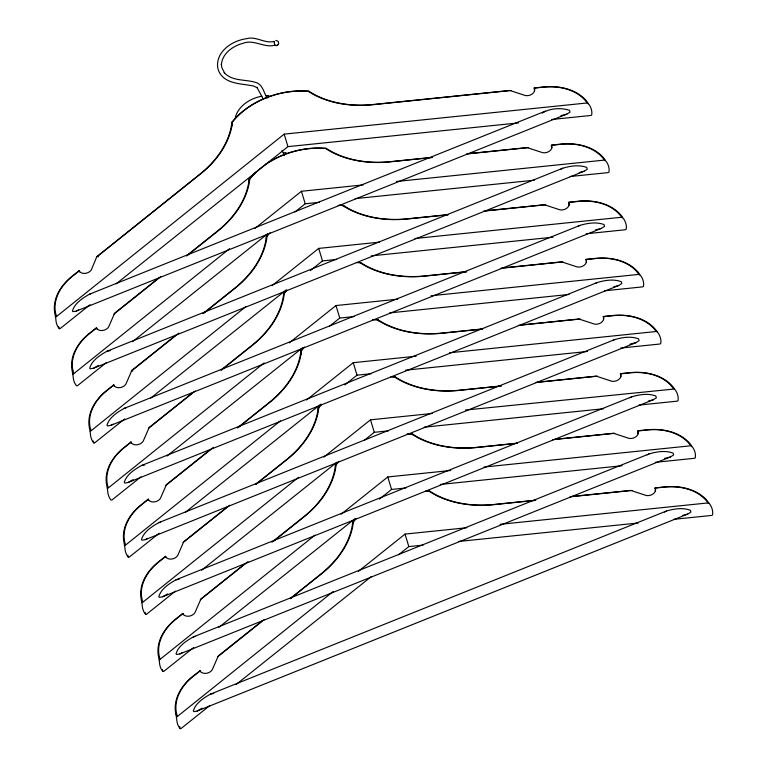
<?xml version="1.0" encoding="UTF-8"?>
<svg xmlns="http://www.w3.org/2000/svg" width="767" height="767" viewBox="0 0 767 767"><rect width="100%" height="100%" fill="white"/><g stroke="black" fill="none" stroke-linecap="round" stroke-linejoin="round"><path stroke-width="1.15" d="M79.567 271.873L79.174 270.607L71.973 276.36A52.952 38.149 -16.8 0 0 54.984 314.134L55.828 319.072A29.367 17.804 -54.4 0 0 58.359 327.471L59.347 328.688L60.181 328.564L90.055 304.7M96.834 329.014L96.441 327.739L89.24 333.501A52.952 38.149 -16.8 0 0 72.251 371.266L73.095 376.213A29.367 17.804 -54.4 0 0 75.626 384.603L76.614 385.83L77.448 385.705L106.383 362.59M114.101 386.146L113.708 384.881L106.508 390.633A52.952 38.149 -16.8 0 0 89.518 428.408L90.362 433.345A29.367 17.804 -54.4 0 0 92.893 441.744L93.881 442.962L94.715 442.837L124.59 418.974M131.368 443.288L130.975 442.013L123.775 447.775A52.952 38.149 -16.8 0 0 106.786 485.54L107.629 490.487A29.367 17.804 -54.4 0 0 110.16 498.876L111.148 500.103L111.982 499.979L140.917 476.863M148.635 500.42L148.242 499.154L141.042 504.907A52.952 38.149 -16.8 0 0 124.053 542.681L124.896 547.619A29.367 17.804 -54.4 0 0 127.427 556.017L128.415 557.235L129.249 557.11L159.124 533.257M165.864 557.446L165.509 556.296L158.309 562.048A52.952 38.149 -16.8 0 0 141.32 599.813L142.163 604.76A29.367 17.804 -54.4 0 0 144.695 613.159L145.682 614.377L146.516 614.252L175.451 591.136M183.169 614.693L182.786 613.427L175.576 619.19A52.952 38.149 -16.8 0 0 158.587 656.955L159.431 661.892A29.367 17.804 -54.4 0 0 161.971 670.291L162.949 671.509L163.783 671.384L193.658 647.53M175.864 714.087L176.698 719.034A29.367 17.804 -54.4 0 0 179.238 727.432L180.216 728.65L181.05 728.525L209.995 705.41M249.083 180.859L249.15 179.334L252.257 175.739A70.113 50.507 -16.8 0 1 255.852 172.115M283.627 295.142L283.685 293.608L286.791 290.012M318.161 409.415L318.219 407.881L321.325 404.286M335.428 466.547L335.486 465.013L337.816 462.319M352.695 523.688L352.753 522.154L355.859 518.559M534.446 90.985L534.359 88.157A6.721 4.842 -16.8 0 1 532.528 93.727A6.721 4.842 -16.8 0 1 525.28 95.511L509.854 90.458L373.27 104.504A96.747 69.701 -16.8 0 1 313.013 93.718L308.957 91.244L303.588 91.11A69.279 49.913 -16.8 0 0 235.488 118.454L232.535 121.876L231.912 126.095A97.562 70.286 -16.8 0 1 200.455 174.004L96.719 256.868L91.407 269.716A6.721 4.842 -16.8 0 1 85.108 273.388A6.721 4.842 -16.8 0 1 79.25 270.895L79.174 270.607M432.109 157.369L390.537 161.645A96.747 69.701 -16.8 0 1 330.28 150.859L326.224 148.386L320.855 148.252A69.279 49.913 -16.8 0 0 252.755 175.595L249.802 179.018L249.179 183.236A97.562 70.286 -16.8 0 1 217.723 231.145L186.88 255.775M270.022 232.727L267.069 236.159L266.446 240.368A97.562 70.286 -16.8 0 1 234.99 288.277L204.147 312.917M286.551 290.722L284.336 293.291L283.713 297.51A97.562 70.286 -16.8 0 1 252.257 345.418L221.414 370.049M304.557 347L301.604 350.433L300.99 354.642A97.562 70.286 -16.8 0 1 269.524 402.55L238.681 427.19M321.085 404.995L318.871 407.565L318.257 411.783A97.562 70.286 -16.8 0 1 286.8 459.692L255.957 484.322M339.091 461.283L336.138 464.706L335.524 468.925A97.562 70.286 -16.8 0 1 304.068 516.824L273.225 541.464M355.62 519.269L353.405 521.838L352.791 526.057A97.562 70.286 -16.8 0 1 321.335 573.965L290.492 598.596M235.306 117.322C238.662 105.606 250.387 98.224 261.873 96.191M158.491 278.181L114.619 313.224L108.674 326.857A6.721 4.842 -16.8 0 1 102.375 330.519A6.721 4.842 -16.8 0 1 96.527 328.036L96.441 327.739M175.758 335.313L131.886 370.365L125.941 383.999A6.721 4.842 -16.8 0 1 119.642 387.661A6.721 4.842 -16.8 0 1 113.794 385.168L113.708 384.881M193.025 392.455L149.153 427.507L143.208 441.13A6.721 4.842 -16.8 0 1 136.91 444.802A6.721 4.842 -16.8 0 1 131.061 442.31L130.975 442.013M210.292 449.596L166.42 484.639L160.476 498.272A6.721 4.842 -16.8 0 1 154.177 501.934A6.721 4.842 -16.8 0 1 148.328 499.442L148.242 499.154M227.559 506.728L183.687 541.78L177.743 555.404A6.721 4.842 -16.8 0 1 171.444 559.076A6.721 4.842 -16.8 0 1 165.595 556.583L165.509 556.296M244.836 563.87L200.954 598.912L195.01 612.545A6.721 4.842 -16.8 0 1 188.711 616.208A6.721 4.842 -16.8 0 1 182.862 613.715L182.786 613.427M262.103 621.002L218.221 656.053L212.277 669.677A6.721 4.842 -16.8 0 1 205.978 673.349A6.721 4.842 -16.8 0 1 200.129 670.857L192.843 676.321A52.952 38.149 -16.8 0 0 175.854 714.087M55.838 317.059L284.173 134.129L587.11 102.97L589.324 104.858A29.367 19.674 3.6 0 1 591.865 113.248L591.693 114.935L590.887 115.472L551.684 119.499M73.105 374.2L229.563 248.681M90.372 431.332L245.9 306.57M107.639 488.474L264.097 362.954M124.906 545.605L280.434 420.843M142.173 602.747L298.631 477.227M159.44 659.879L314.969 535.117M176.707 717.02L333.166 591.51M275.228 45.493L276.724 45.531L278.728 43.834L278.239 41.284L275.746 40.43M96.719 256.868L200.043 174.061A96.747 69.701 -16.8 0 0 231.241 126.555L231.883 122.193L234.98 118.597A70.113 50.507 -16.8 0 1 303.905 90.928L308.957 91.244L309.743 92.433M268.747 233.772L266.417 236.466L265.775 240.828A96.747 69.701 -16.8 0 1 234.577 288.334L202.833 313.693M303.281 348.045L300.952 350.74L300.309 355.102A96.747 69.701 -16.8 0 1 269.112 402.608L237.367 427.967M542.355 113.065C550.064 108.157 560.84 107.562 569.459 110.275L570.025 112.126L566.871 114.101L76.269 311.095L73.047 311.67L72.414 311.038C74.677 303.138 82.798 297.98 89.662 294.125L545.5 111.09M79.25 270.895L72.386 276.302A52.127 37.554 -16.8 0 0 55.655 313.492L56.403 316.062M116.191 283.828L287.951 146.631L518.425 122.921M186.506 255.804L217.31 231.203A96.747 69.701 -16.8 0 0 248.508 183.696L249.15 179.334L249.802 179.018M96.527 328.036L89.653 333.434A52.127 37.554 -16.8 0 0 72.923 370.624M113.986 314.01L160.715 276.676M254.769 228.547L301.441 191.271L363.213 184.914M132.528 341.708L267.875 233.59M294.95 211.97L305.218 203.773L319.475 202.306M113.775 385.101L106.92 390.576A52.127 37.554 -16.8 0 0 90.19 427.765L90.937 430.335M131.253 371.142L178.912 333.07M272.036 285.688L318.708 248.403L379.301 242.171M150.725 398.102L286.081 289.984M310.347 270.598L322.485 260.905L336.742 259.438M221.04 370.087L251.844 345.476A96.747 69.701 -16.8 0 0 283.042 297.97L283.685 293.608L284.336 293.291M131.042 442.243L124.187 447.707A52.127 37.554 -16.8 0 0 107.457 484.897L108.205 487.476M148.52 428.283L195.249 390.949M289.303 342.83L335.975 305.544L397.747 299.188M167.062 455.982L302.409 347.863M329.484 326.243L339.752 318.046L354.009 316.579M148.309 499.384L141.464 504.849A52.127 37.554 -16.8 0 0 124.724 542.039L125.472 544.618M165.787 485.415L213.447 447.343M306.57 399.962L353.242 362.686L416.203 356.204M185.259 512.375L320.616 404.257M344.882 384.871L357.019 375.178L371.276 373.711M255.574 484.361L286.379 459.749A96.747 69.701 -16.8 0 0 317.576 412.243L318.219 407.881L318.871 407.565M165.595 556.583L158.731 561.99A52.127 37.554 -16.8 0 0 141.991 599.171L142.739 601.75M183.054 542.557L229.784 505.232M323.837 457.103L370.509 419.817L432.291 413.461M201.596 570.255L336.953 462.146M364.018 440.517L374.286 432.32L388.543 430.853M271.901 542.24L303.646 516.881A96.747 69.701 -16.8 0 0 334.843 469.375L335.486 465.013L336.138 464.706M182.843 613.658L175.998 619.122A52.127 37.554 -16.8 0 0 159.258 656.312L160.006 658.891M200.321 599.689L247.99 561.617M341.104 514.235L387.776 476.959L450.737 470.478M218.863 627.396L355.15 518.53M379.416 499.144L391.553 489.451L405.81 487.985M290.108 598.634L320.913 574.023A96.747 69.701 -16.8 0 0 352.111 526.517L352.753 522.154L353.405 521.838M200.11 670.789L193.265 676.264A52.127 37.554 -16.8 0 0 176.525 713.444L177.273 716.023M217.588 656.83L264.318 619.506M358.371 571.377L405.043 534.091L466.825 527.734M236.131 684.528L371.487 576.42M398.552 554.79L408.821 546.593L423.077 545.126M98.54 365.38L93.536 368.227L90.314 368.812L89.681 368.17C91.944 360.279 100.065 355.121 106.929 351.257L562.767 168.222C570.399 165.96 579.095 164.569 586.726 167.407L587.292 169.258L584.138 171.233L93.536 368.227M133.075 479.653L128.07 482.501L124.858 483.085L124.216 482.443C126.478 474.552 134.599 469.394 141.464 465.531L597.301 282.505C604.933 280.233 613.629 278.843 621.27 281.69L621.826 283.531L618.672 285.506L128.07 482.501M167.609 593.926L162.604 596.774L159.392 597.359L158.75 596.716C161.012 588.826 169.133 583.668 175.998 579.814L631.835 396.779C639.467 394.506 648.173 393.116 655.804 395.964L656.36 397.805L653.216 399.78L162.604 596.774M202.143 708.2L197.138 711.047L193.926 711.632L193.284 710.999C195.547 703.099 203.667 697.941 210.532 694.087L666.379 511.052C674.001 508.78 682.707 507.39 690.338 510.237L690.894 512.088L687.75 514.063L197.138 711.047M76.269 311.095L78.627 309.916M124.196 408.399C117.332 412.253 109.211 417.411 106.949 425.311L107.591 425.944L110.803 425.369L601.405 228.374L604.559 226.399L604.003 224.549C596.362 221.711 587.666 223.092 580.034 225.364L124.196 408.399L126.095 407.795M110.803 425.369L113.161 424.189M158.731 522.672C151.866 526.526 143.745 531.694 141.483 539.584L142.125 540.217L145.337 539.642L635.948 342.648L639.093 340.673L638.537 338.822C630.896 335.984 622.2 337.375 614.568 339.637L158.731 522.672L160.629 522.068M145.337 539.642L147.695 538.463M193.265 636.946C186.4 640.8 178.28 645.967 176.017 653.858L176.659 654.491L179.871 653.915L670.483 456.921L673.627 454.946L673.071 453.096C665.44 450.258 656.734 451.648 649.103 453.911L193.265 636.946L195.163 636.351M179.871 653.915L182.23 652.736M560.763 169.191L562.767 168.222M578.03 226.332L580.034 225.364M595.297 283.474L597.301 282.505M612.565 340.606L614.568 339.637M629.832 397.747L631.835 396.779M647.099 454.879L649.103 453.911M664.366 512.02L666.379 511.052M232.535 121.876L231.883 122.193L231.816 123.727A32.54 18.782 25.9 0 0 232.027 125.75M267.069 236.159L266.417 236.466L266.36 238A32.54 18.782 25.9 0 0 266.561 240.023M301.604 350.433L300.952 350.74L300.894 352.274A32.54 18.782 25.9 0 0 301.095 354.296M276.599 45.589L277.97 44.946M274.423 41.859C273.589 40.239 274.854 46.672 274.96 44.659M566.871 114.101L560.859 115.673M584.138 171.233L579.219 172.575M601.405 228.374L595.393 229.947M618.672 285.506L613.753 286.848M635.948 342.648L629.937 344.22M653.216 399.78L648.288 401.122M670.483 456.921L664.471 458.493M687.75 514.063L682.831 515.395M89.662 294.125L91.561 293.521M106.929 351.257L110.141 350.682M141.464 465.531L144.675 464.955M175.998 579.814L179.21 579.229M210.532 694.087L213.744 693.502M338.122 205.383L343.491 205.518L347.547 208.001A96.747 69.701 -16.8 0 0 407.804 218.777L448.187 214.626M356.358 262.582L360.758 262.659L364.814 265.133A96.747 69.701 -16.8 0 0 425.071 275.919L466.643 271.643M372.657 319.657L378.026 319.801L382.081 322.274A96.747 69.701 -16.8 0 0 442.338 333.06L482.721 328.899M390.892 376.856L395.293 376.933L399.348 379.406A96.747 69.701 -16.8 0 0 459.606 390.192L501.177 385.916M407.2 433.93L412.56 434.074L416.615 436.548A96.747 69.701 -16.8 0 0 476.873 447.334L517.255 443.173M425.426 491.129L429.827 491.206L433.882 493.68A96.747 69.701 -16.8 0 0 494.14 504.465L535.711 500.189M274.231 41.38C264.797 43.968 256.274 35.915 246.61 38.666C236.926 40.037 227.463 44.745 221.558 52.693C217.655 58.167 216.093 65.684 219.094 71.925C225.45 84.408 241.826 83.478 253.484 86.009L257.396 87.831L256.974 87.313L263.397 99.403M274.874 45.253C263.925 48.206 253.676 38.772 242.573 43.451C232.554 46.116 222.066 53.738 221.375 64.888L221.442 64.179L221.768 67.4L224.635 73.153L224.204 72.616C232.497 82.002 246.706 78.848 257.415 83.028C263.129 85.914 263.963 93.248 267.242 98.138M534.024 87.965L543.611 86.987A52.952 38.149 -16.8 0 1 586.314 100.784L588.174 103.305M511.071 90.496L373.088 104.686A97.562 70.286 -16.8 0 1 312.322 93.814L308.401 91.417M534.311 88.1L543.419 87.17A52.127 37.554 -16.8 0 1 585.47 100.745L587.11 102.97M467.736 153.707L527.13 147.59L542.547 152.643A6.721 4.842 -16.8 0 0 549.795 150.869A6.721 4.842 -16.8 0 0 551.626 145.299L560.687 144.301A52.127 37.554 -16.8 0 1 602.737 157.887L606.592 161.99A29.367 19.674 3.6 0 1 609.132 170.389L608.96 172.076L608.154 172.604L570.14 176.515M551.713 148.127L551.291 145.107L560.878 144.119A52.952 38.149 -16.8 0 1 603.581 157.925L605.441 160.447M431.984 157.542L390.355 161.827A97.562 70.286 -16.8 0 1 329.589 150.946L325.668 148.558M466.48 153.994L528.338 147.628M396.481 181.491L604.377 160.102M355.111 198.634L534.503 180.178M486.192 210.714L544.397 204.731L559.814 209.784A6.721 4.842 -16.8 0 0 567.062 208.01A6.721 4.842 -16.8 0 0 568.893 202.43L577.954 201.443A52.127 37.554 -16.8 0 1 620.004 215.028L623.859 219.132A29.367 19.674 3.6 0 1 626.399 227.531L626.227 229.208L625.421 229.745L586.218 233.772M568.989 205.259L568.558 202.248L578.145 201.261A52.952 38.149 -16.8 0 1 620.848 215.057L622.708 217.579M448.062 214.798L407.622 218.959A97.562 70.286 -16.8 0 1 346.857 208.087L342.935 205.69M483.747 211.136L545.605 204.77M414.937 238.508L621.644 217.243M371.19 255.89L552.959 237.195M502.27 267.98L561.665 261.863L577.081 266.916A6.721 4.842 -16.8 0 0 584.329 265.142A6.721 4.842 -16.8 0 0 586.161 259.572L586.256 262.4M585.825 259.38L595.413 258.393A52.952 38.149 -16.8 0 1 638.115 272.199M466.518 271.815L424.889 276.101A97.562 70.286 -16.8 0 1 364.124 265.219L360.202 262.832M501.014 268.268L562.873 261.902M586.122 259.514L595.221 258.575A52.127 37.554 -16.8 0 1 637.272 272.16M431.016 295.765L638.911 274.385L641.126 276.264A29.367 19.674 3.6 0 1 643.666 284.662L643.494 286.35L642.688 286.877L604.674 290.789M389.646 312.907L569.037 294.451M520.726 324.987L578.932 319.005L594.348 324.058A6.721 4.842 -16.8 0 0 601.596 322.284A6.721 4.842 -16.8 0 0 603.428 316.704L603.524 319.532M603.092 316.522L612.68 315.534A52.952 38.149 -16.8 0 1 655.382 329.34L658.393 333.405A29.367 19.674 3.6 0 1 660.933 341.804L660.761 343.482L659.956 344.019L620.752 348.045M482.596 329.081L442.156 333.233A97.562 70.286 -16.8 0 1 381.391 322.361L377.469 319.964M518.281 325.409L580.14 319.043M603.389 316.656L612.488 315.716A52.127 37.554 -16.8 0 1 654.539 329.302L656.178 331.517L657.242 331.852M449.472 352.782L656.178 331.517M405.724 370.173L587.493 351.468M536.814 382.254L596.199 376.146L611.615 381.189A6.721 4.842 -16.8 0 0 618.864 379.416A6.721 4.842 -16.8 0 0 620.695 373.845L629.755 372.848A52.127 37.554 -16.8 0 1 671.806 386.434M620.791 376.674L620.359 373.654L629.947 372.666A52.952 38.149 -16.8 0 1 672.649 386.472L675.66 390.547A29.367 19.674 3.6 0 1 678.201 398.936L678.028 400.623L677.232 401.151L639.208 405.062M501.052 386.089L459.423 390.374A97.562 70.286 -16.8 0 1 398.658 379.492M535.548 382.541L597.407 376.185M465.55 410.038L674.519 388.994M424.18 427.181L603.571 408.734M555.26 439.27L613.466 433.278L628.882 438.331A6.721 4.842 -16.8 0 0 636.131 436.557A6.721 4.842 -16.8 0 0 637.962 430.977L647.032 429.99A52.127 37.554 -16.8 0 1 689.082 443.575L692.927 447.679A29.367 19.674 3.6 0 1 695.468 456.077L695.295 457.765L694.499 458.292L655.286 462.319M638.058 433.806L637.626 430.795L647.214 429.808A52.952 38.149 -16.8 0 1 689.917 443.614L691.786 446.126M517.131 443.355L476.69 447.516A97.562 70.286 -16.8 0 1 415.925 436.634L412.013 434.237M552.815 439.683L614.674 433.317M484.006 467.055L690.722 445.79M440.268 484.447L622.027 465.742M571.348 496.527L630.733 490.42L646.159 495.463A6.721 4.842 -16.8 0 0 653.398 493.689A6.721 4.842 -16.8 0 0 655.229 488.119L655.325 490.947M654.903 487.927L664.481 486.94A52.952 38.149 -16.8 0 1 707.184 500.746L710.194 504.82A29.367 19.674 3.6 0 1 712.735 513.209L712.562 514.897L711.766 515.424L673.742 519.336M535.596 500.362L493.958 504.648A97.562 70.286 -16.8 0 1 433.192 493.766L429.28 491.379M570.082 496.815L631.941 490.458M655.191 488.061L664.299 487.122A52.127 37.554 -16.8 0 1 706.349 500.707L707.989 502.931L709.053 503.267M500.084 524.312L707.989 502.931M458.714 541.454L638.106 523.008M265.871 95.674L268.853 95.491M283.138 152.815L286.12 152.623M326.224 148.386L321.172 148.06A70.113 50.507 -16.8 0 0 268.469 162.431M339.445 205.259L343.491 205.518L344.278 206.716M357.729 262.467L360.758 262.659M373.98 319.542L378.026 319.801L378.812 320.99M392.263 376.741L395.293 376.933M408.514 433.815L412.56 434.074L413.346 435.263M426.797 491.014L429.827 491.206M394.737 377.105L398.658 379.502M97.351 256.092L98.195 256.849M131.886 370.365L132.729 371.123M638.106 272.199L639.975 274.72M637.272 272.17L638.911 274.385M671.806 386.443L673.455 388.658M282.007 150.274L284.509 155.279M200.053 670.569L200.398 671.719M284.173 134.129L287.951 146.631M301.441 191.271L305.218 203.773M318.708 248.403L322.485 260.905M335.975 305.544L339.752 318.046M353.242 362.686L357.019 375.178M370.509 419.817L374.286 432.32M387.776 476.959L391.553 489.451M405.043 534.091L408.821 546.593M179.66 726.694L180.216 728.65M162.393 669.562L162.949 671.509M145.126 612.421L145.682 614.377M127.859 555.289L128.415 557.235M93.325 441.006L93.881 442.962M72.932 370.624L73.67 373.203M58.781 326.732L59.347 328.688M265.746 164.215A70.113 50.507 -16.8 0 1 267.558 163.016"/></g></svg>
